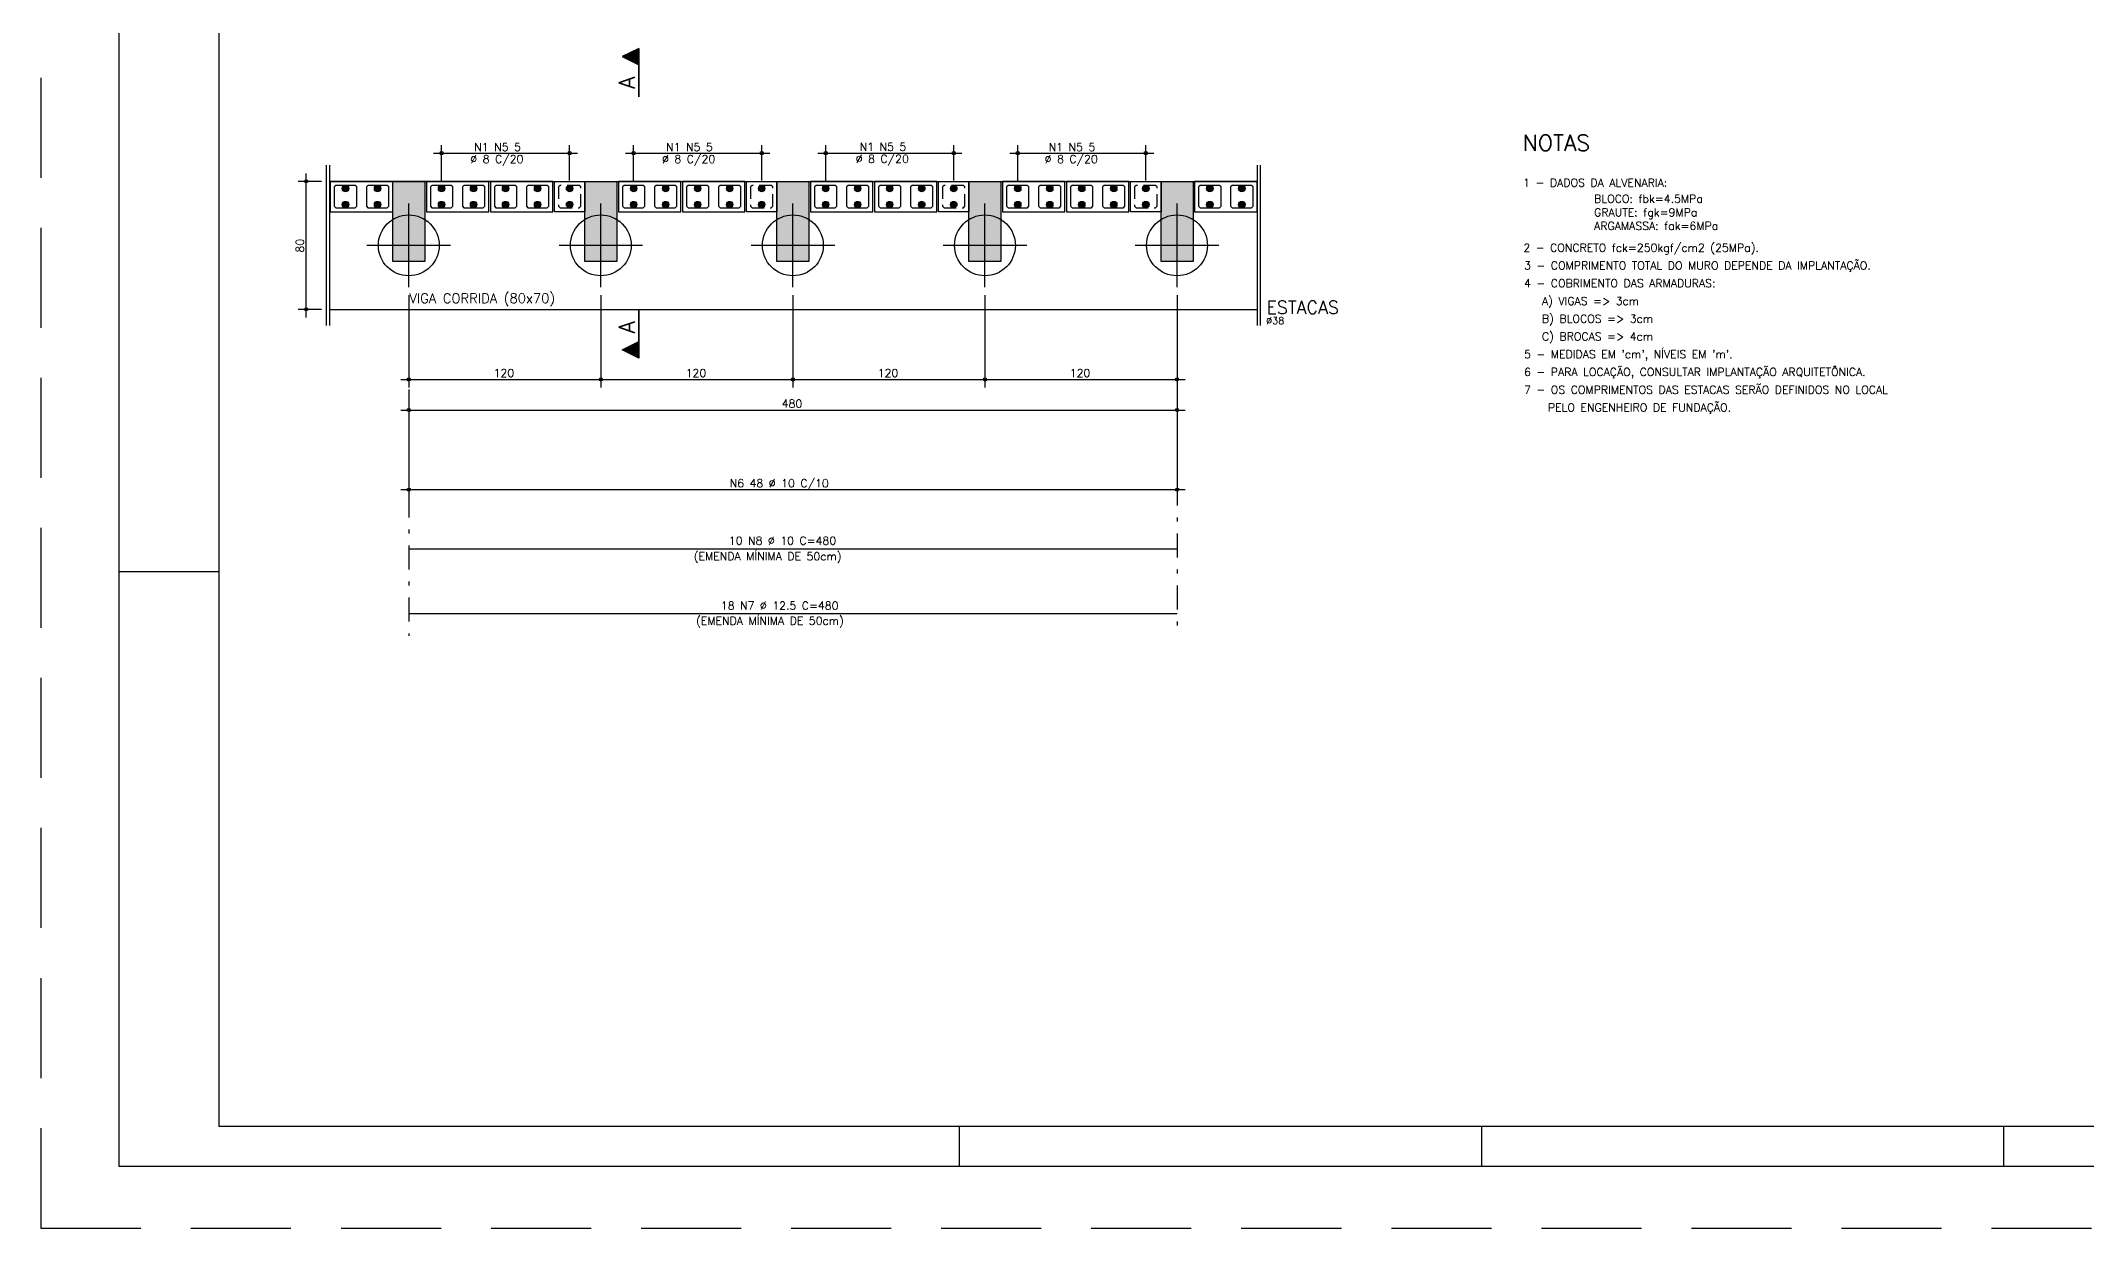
# Model space of a CAD drawing. Extents: x -1.9 to 86, y -1.2 to 61.3.
# Drawn here: x -1.9 to 49.2, y -1.2 to 28.5 of the extents above; entities that cross this region are included whole.
import ezdxf

# ---------------------------------------------------------------- set-up
doc = ezdxf.new("R2010")
doc.units = 0
doc.header["$MEASUREMENT"] = 0
for name, pattern in [('ESTILO_TQS_0001', [0.45, 0.3, -0.15]), ('ESTILO_TQS_0003', [1.25, 0.6, -0.3, 0.05, -0.3]), ('HIDDEN', [0.375, 0.25, -0.125])]:
    doc.linetypes.add(name, pattern=pattern)
doc.layers.get('0').update_dxf_attribs({"linetype": 'CONTINUOUS'})
doc.layers.get('Defpoints').update_dxf_attribs({"linetype": 'CONTINUOUS'})
for name, color, linetype in [('ARQ_FOLHA', 7, 'CONTINUOUS'), ('PENA_01', 1, 'CONTINUOUS'), ('PENA_02', 2, 'CONTINUOUS'), ('PENA_03', 3, 'CONTINUOUS'), ('PENA_05', 5, 'CONTINUOUS'), ('PENA_10', 253, 'CONTINUOUS')]:
    doc.layers.add(name, color=color, linetype=linetype)
doc.styles.get("Standard").update_dxf_attribs({"font": 'ROMANS.SHX'})

# ---------------------------------------------------------------- blocks, each defined once
blk = doc.blocks.new('FOLHA A1 - 841 X 594')
at = {"layer": 'ARQ_FOLHA', "color": 1}
for p, q in [((-816, 148.5), (-841, 148.5)), ((-631, 10), (-631, 0)), ((-500.5, 10), (-500.5, 0)), ((-370, 10), (-370, 0))]:
    blk.add_line(p, q, dxfattribs=at)
for points in [[(-841, 0), (0, 0), (0, 594), (-841, 594)], [(-816, 10), (-10, 10), (-10, 584), (-816, 584)]]:
    blk.add_lwpolyline(points, close=True, dxfattribs=at)
at = {"layer": 'Defpoints', "color": 8, "linetype": 'HIDDEN', "ltscale": 100}
blk.add_lwpolyline([(-860.5, 609.5), (-860.5, -15.5), (19.5, -15.5), (19.5, 609.5)], close=True, dxfattribs=at)
blk = doc.blocks.new('*U23')
blk.add_blockref('FOLHA A1 - 841 X 594', (0, 0))

msp = doc.modelspace()

# ---------------------------------------------------------------- linework, layer by layer
at = {"layer": 'PENA_01', "linetype": 'Continuous'}
for p, q in [((7.863, 25.671), (11.463, 25.671)), ((8.063, 24.987), (8.063, 25.871)), ((11.263, 24.987), (11.263, 25.871)), ((12.663, 25.671), (16.263, 25.671)), ((12.863, 24.987), (12.863, 25.871)), ((16.063, 24.987), (16.063, 25.871)), ((17.463, 25.671), (21.063, 25.671)), ((17.663, 24.987), (17.663, 25.871)), ((20.863, 24.987), (20.863, 25.871)), ((22.263, 25.671), (25.863, 25.671)), ((22.463, 24.987), (22.463, 25.871)), ((25.663, 24.987), (25.663, 25.871)), ((4.683, 21.567), (4.683, 25.167)), ((5.183, 25.367), (5.183, 21.367)), ((5.263, 25.367), (5.263, 21.367)), ((28.443, 25.367), (28.443, 21.367)), ((28.523, 25.367), (28.523, 21.367)), ((5.063, 24.967), (4.483, 24.967)), ((7.243, 22.323), (7.243, 24.412)), ((12.043, 22.323), (12.043, 24.412)), ((16.843, 22.323), (16.843, 24.412)), ((21.643, 22.323), (21.643, 24.412)), ((26.443, 22.323), (26.443, 24.412)), ((8.288, 23.367), (6.199, 23.367)), ((13.088, 23.367), (10.999, 23.367)), ((17.888, 23.367), (15.799, 23.367)), ((22.688, 23.367), (20.599, 23.367)), ((27.488, 23.367), (25.399, 23.367)), ((7.243, 22.123), (7.243, 19.816)), ((12.043, 22.123), (12.043, 19.816)), ((12.043, 22.123), (12.043, 19.816)), ((16.843, 22.123), (16.843, 19.816)), ((16.843, 22.123), (16.843, 19.816)), ((21.643, 22.123), (21.643, 19.816)), ((21.643, 22.123), (21.643, 19.816)), ((26.443, 22.123), (26.443, 19.816)), ((5.063, 21.767), (4.483, 21.767)), ((7.043, 20.016), (12.243, 20.016)), ((11.843, 20.016), (17.043, 20.016)), ((16.643, 20.016), (21.843, 20.016)), ((21.443, 20.016), (26.643, 20.016)), ((7.243, 19.567), (7.243, 19.051)), ((7.243, 19.567), (7.243, 17.061)), ((26.443, 19.567), (26.443, 19.051)), ((26.443, 19.567), (26.443, 17.061)), ((7.043, 19.251), (26.643, 19.251)), ((7.043, 17.261), (26.643, 17.261))]:
    msp.add_line(p, q, dxfattribs=at)
for points in [[(5.383, 24.347), (5.423, 24.307), (5.903, 24.307), (5.943, 24.347), (5.943, 24.827), (5.903, 24.867), (5.423, 24.867), (5.383, 24.827), (5.383, 24.347)], [(6.183, 24.347), (6.223, 24.307), (6.703, 24.307), (6.743, 24.347), (6.743, 24.827), (6.703, 24.867), (6.223, 24.867), (6.183, 24.827), (6.183, 24.347)], [(7.783, 24.347), (7.823, 24.307), (8.303, 24.307), (8.343, 24.347), (8.343, 24.827), (8.303, 24.867), (7.823, 24.867), (7.783, 24.827), (7.783, 24.347)], [(8.583, 24.347), (8.623, 24.307), (9.103, 24.307), (9.143, 24.347), (9.143, 24.827), (9.103, 24.867), (8.623, 24.867), (8.583, 24.827), (8.583, 24.347)], [(9.383, 24.347), (9.423, 24.307), (9.903, 24.307), (9.943, 24.347), (9.943, 24.827), (9.903, 24.867), (9.423, 24.867), (9.383, 24.827), (9.383, 24.347)], [(10.183, 24.347), (10.223, 24.307), (10.703, 24.307), (10.743, 24.347), (10.743, 24.827), (10.703, 24.867), (10.223, 24.867), (10.183, 24.827), (10.183, 24.347)], [(12.583, 24.347), (12.623, 24.307), (13.103, 24.307), (13.143, 24.347), (13.143, 24.827), (13.103, 24.867), (12.623, 24.867), (12.583, 24.827), (12.583, 24.347)], [(13.383, 24.347), (13.423, 24.307), (13.903, 24.307), (13.943, 24.347), (13.943, 24.827), (13.903, 24.867), (13.423, 24.867), (13.383, 24.827), (13.383, 24.347)], [(14.183, 24.347), (14.223, 24.307), (14.703, 24.307), (14.743, 24.347), (14.743, 24.827), (14.703, 24.867), (14.223, 24.867), (14.183, 24.827), (14.183, 24.347)], [(14.983, 24.347), (15.023, 24.307), (15.503, 24.307), (15.543, 24.347), (15.543, 24.827), (15.503, 24.867), (15.023, 24.867), (14.983, 24.827), (14.983, 24.347)], [(17.383, 24.347), (17.423, 24.307), (17.903, 24.307), (17.943, 24.347), (17.943, 24.827), (17.903, 24.867), (17.423, 24.867), (17.383, 24.827), (17.383, 24.347)], [(18.183, 24.347), (18.223, 24.307), (18.703, 24.307), (18.743, 24.347), (18.743, 24.827), (18.703, 24.867), (18.223, 24.867), (18.183, 24.827), (18.183, 24.347)], [(18.983, 24.347), (19.023, 24.307), (19.503, 24.307), (19.543, 24.347), (19.543, 24.827), (19.503, 24.867), (19.023, 24.867), (18.983, 24.827), (18.983, 24.347)], [(19.783, 24.347), (19.823, 24.307), (20.303, 24.307), (20.343, 24.347), (20.343, 24.827), (20.303, 24.867), (19.823, 24.867), (19.783, 24.827), (19.783, 24.347)], [(22.183, 24.347), (22.223, 24.307), (22.703, 24.307), (22.743, 24.347), (22.743, 24.827), (22.703, 24.867), (22.223, 24.867), (22.183, 24.827), (22.183, 24.347)], [(22.983, 24.347), (23.023, 24.307), (23.503, 24.307), (23.543, 24.347), (23.543, 24.827), (23.503, 24.867), (23.023, 24.867), (22.983, 24.827), (22.983, 24.347)], [(23.783, 24.347), (23.823, 24.307), (24.303, 24.307), (24.343, 24.347), (24.343, 24.827), (24.303, 24.867), (23.823, 24.867), (23.783, 24.827), (23.783, 24.347)], [(24.583, 24.347), (24.623, 24.307), (25.103, 24.307), (25.143, 24.347), (25.143, 24.827), (25.103, 24.867), (24.623, 24.867), (24.583, 24.827), (24.583, 24.347)], [(26.983, 24.347), (27.023, 24.307), (27.503, 24.307), (27.543, 24.347), (27.543, 24.827), (27.503, 24.867), (27.023, 24.867), (26.983, 24.827), (26.983, 24.347)], [(27.783, 24.347), (27.823, 24.307), (28.303, 24.307), (28.343, 24.347), (28.343, 24.827), (28.303, 24.867), (27.823, 24.867), (27.783, 24.827), (27.783, 24.347)]]:
    msp.add_lwpolyline(points, dxfattribs=at)
at = {"layer": 'PENA_01', "linetype": 'ESTILO_TQS_0001'}
for points in [[(10.983, 24.347), (11.023, 24.307), (11.503, 24.307), (11.543, 24.347), (11.543, 24.827), (11.503, 24.867), (11.023, 24.867), (10.983, 24.827), (10.983, 24.347)], [(15.783, 24.347), (15.823, 24.307), (16.303, 24.307), (16.343, 24.347), (16.343, 24.827), (16.303, 24.867), (15.823, 24.867), (15.783, 24.827), (15.783, 24.347)], [(20.583, 24.347), (20.623, 24.307), (21.103, 24.307), (21.143, 24.347), (21.143, 24.827), (21.103, 24.867), (20.623, 24.867), (20.583, 24.827), (20.583, 24.347)], [(25.383, 24.347), (25.423, 24.307), (25.903, 24.307), (25.943, 24.347), (25.943, 24.827), (25.903, 24.867), (25.423, 24.867), (25.383, 24.827), (25.383, 24.347)]]:
    msp.add_lwpolyline(points, dxfattribs=at)
at = {"layer": 'PENA_01', "linetype": 'Continuous'}
for centre in [(7.243, 23.367), (12.043, 23.367), (16.843, 23.367), (21.643, 23.367), (26.443, 23.367)]:
    msp.add_circle(centre, 0.76, dxfattribs=at)
at = {"layer": 'PENA_02', "linetype": 'Continuous'}
for points in [[(6.843, 24.967), (7.643, 24.967), (7.643, 22.967), (6.843, 22.967), (6.843, 24.967)], [(11.643, 24.967), (12.443, 24.967), (12.443, 22.967), (11.643, 22.967), (11.643, 24.967)], [(16.443, 24.967), (17.243, 24.967), (17.243, 22.967), (16.443, 22.967), (16.443, 24.967)], [(21.243, 24.967), (22.043, 24.967), (22.043, 22.967), (21.243, 22.967), (21.243, 24.967)], [(26.043, 24.967), (26.843, 24.967), (26.843, 22.967), (26.043, 22.967), (26.043, 24.967)]]:
    msp.add_lwpolyline(points, dxfattribs=at)
for centre, radius in [((8.063, 25.671), 0.0416), ((8.063, 25.671), 0.0208), ((11.263, 25.671), 0.0416), ((11.263, 25.671), 0.0208), ((12.863, 25.671), 0.0416), ((12.863, 25.671), 0.0208), ((16.063, 25.671), 0.0416), ((16.063, 25.671), 0.0208), ((17.663, 25.671), 0.0416), ((17.663, 25.671), 0.0208), ((20.863, 25.671), 0.0416), ((20.863, 25.671), 0.0208), ((22.463, 25.671), 0.0416), ((22.463, 25.671), 0.0208), ((25.663, 25.671), 0.0416), ((25.663, 25.671), 0.0208), ((4.683, 24.967), 0.04), ((4.683, 24.967), 0.02), ((4.683, 21.767), 0.04), ((4.683, 21.767), 0.02), ((7.243, 20.016), 0.04), ((7.243, 20.016), 0.02), ((12.043, 20.016), 0.04), ((12.043, 20.016), 0.04), ((12.043, 20.016), 0.02), ((12.043, 20.016), 0.02), ((16.843, 20.016), 0.04), ((16.843, 20.016), 0.04), ((16.843, 20.016), 0.02), ((16.843, 20.016), 0.02), ((21.643, 20.016), 0.04), ((21.643, 20.016), 0.04), ((21.643, 20.016), 0.02), ((21.643, 20.016), 0.02), ((26.443, 20.016), 0.04), ((26.443, 20.016), 0.02), ((7.243, 19.251), 0.04), ((7.243, 19.251), 0.02), ((26.443, 19.251), 0.04), ((26.443, 19.251), 0.02), ((7.243, 17.261), 0.0416), ((7.243, 17.261), 0.0208), ((26.443, 17.261), 0.0416), ((26.443, 17.261), 0.0208)]:
    msp.add_circle(centre, radius, dxfattribs=at)
at = {"layer": 'PENA_03', "linetype": 'Continuous'}
for p, q in [((12.994, 28.291), (12.579, 28.084)), ((12.992, 28.288), (12.583, 28.084)), ((12.643, 28.114), (12.643, 28.054)), ((12.675, 28.13), (12.675, 28.038)), ((12.707, 28.146), (12.707, 28.022)), ((12.739, 28.161), (12.739, 28.006)), ((12.771, 28.178), (12.77, 27.99)), ((12.802, 28.193), (12.802, 27.974)), ((12.834, 28.209), (12.834, 27.958)), ((12.866, 28.225), (12.866, 27.942)), ((12.898, 28.241), (12.898, 27.926)), ((12.93, 28.257), (12.93, 27.91)), ((12.962, 28.273), (12.962, 27.894)), ((12.992, 28.288), (12.992, 27.075)), ((12.994, 27.075), (12.994, 28.291)), ((12.579, 28.084), (12.992, 27.877)), ((12.583, 28.084), (12.992, 27.879)), ((12.611, 28.098), (12.611, 28.07)), ((5.263, 24.967), (5.263, 24.967)), ((5.263, 24.967), (5.263, 24.967)), ((5.263, 24.967), (5.263, 24.967)), ((8.063, 24.787), (8.063, 24.787)), ((11.263, 24.787), (11.263, 24.787)), ((12.863, 24.787), (12.863, 24.787)), ((16.063, 24.787), (16.063, 24.787)), ((17.663, 24.787), (17.663, 24.787)), ((20.863, 24.787), (20.863, 24.787)), ((22.463, 24.787), (22.463, 24.787)), ((25.663, 24.787), (25.663, 24.787)), ((5.263, 24.207), (5.263, 24.207)), ((5.263, 24.207), (5.263, 24.207)), ((7.243, 22.323), (7.243, 22.323)), ((12.043, 22.323), (12.043, 22.323)), ((12.043, 22.323), (12.043, 22.323)), ((16.843, 22.323), (16.843, 22.323)), ((16.843, 22.323), (16.843, 22.323)), ((21.643, 22.323), (21.643, 22.323)), ((21.643, 22.323), (21.643, 22.323)), ((26.443, 22.323), (26.443, 22.323)), ((5.263, 21.767), (28.443, 21.767)), ((5.263, 21.767), (5.263, 21.767)), ((12.992, 20.554), (12.992, 21.767)), ((12.994, 21.767), (12.994, 20.551)), ((12.579, 20.759), (12.992, 20.965)), ((12.583, 20.759), (12.992, 20.963)), ((12.994, 20.551), (12.579, 20.759)), ((12.992, 20.554), (12.583, 20.759)), ((12.611, 20.745), (12.611, 20.773)), ((12.643, 20.729), (12.643, 20.789)), ((12.675, 20.713), (12.675, 20.805)), ((12.707, 20.697), (12.707, 20.821)), ((12.739, 20.681), (12.739, 20.837)), ((12.771, 20.665), (12.77, 20.853)), ((12.802, 20.649), (12.802, 20.869)), ((12.834, 20.633), (12.834, 20.885)), ((12.866, 20.617), (12.866, 20.901)), ((12.898, 20.601), (12.898, 20.916)), ((12.93, 20.585), (12.93, 20.932)), ((12.962, 20.569), (12.962, 20.948)), ((7.243, 19.767), (7.243, 19.767)), ((7.243, 19.767), (7.243, 19.767)), ((26.443, 19.767), (26.443, 19.767)), ((26.443, 19.767), (26.443, 19.767))]:
    msp.add_line(p, q, dxfattribs=at)
at = {"layer": 'PENA_03', "linetype": 'ESTILO_TQS_0003'}
for p, q in [((26.443, 21.367), (26.443, 13.608)), ((7.243, 19.767), (7.243, 13.608))]:
    msp.add_line(p, q, dxfattribs=at)
at = {"layer": 'PENA_03', "linetype": 'Continuous'}
for points in [[(12.992, 28.288), (12.583, 28.084), (12.992, 27.879), (12.992, 28.288)], [(5.263, 24.967), (7.243, 24.967)], [(5.283, 24.207), (6.843, 24.207), (6.843, 24.967), (5.283, 24.967), (5.283, 24.207)], [(5.643, 24.967), (6.843, 24.967)], [(9.643, 24.967), (6.843, 24.967)], [(6.843, 24.967), (8.043, 24.967)], [(7.243, 24.967), (8.443, 24.967)], [(7.683, 24.207), (9.243, 24.207), (9.243, 24.967), (7.683, 24.967), (7.683, 24.207)], [(8.043, 24.967), (9.243, 24.967)], [(8.443, 24.967), (9.643, 24.967)], [(9.243, 24.967), (10.443, 24.967)], [(9.283, 24.207), (10.843, 24.207), (10.843, 24.967), (9.283, 24.967), (9.283, 24.207)], [(10.443, 24.967), (11.643, 24.967)], [(11.643, 24.207), (10.883, 24.207), (10.883, 24.967), (11.643, 24.967), (11.643, 24.207)], [(11.643, 24.967), (12.843, 24.967)], [(12.483, 24.207), (14.043, 24.207), (14.043, 24.967), (12.483, 24.967), (12.483, 24.207)], [(12.843, 24.967), (28.443, 24.967)], [(14.083, 24.207), (15.643, 24.207), (15.643, 24.967), (14.083, 24.967), (14.083, 24.207)], [(16.443, 24.207), (15.683, 24.207), (15.683, 24.967), (16.443, 24.967), (16.443, 24.207)], [(17.283, 24.207), (18.843, 24.207), (18.843, 24.967), (17.283, 24.967), (17.283, 24.207)], [(18.883, 24.207), (20.443, 24.207), (20.443, 24.967), (18.883, 24.967), (18.883, 24.207)], [(21.243, 24.207), (20.483, 24.207), (20.483, 24.967), (21.243, 24.967), (21.243, 24.207)], [(22.083, 24.207), (23.643, 24.207), (23.643, 24.967), (22.083, 24.967), (22.083, 24.207)], [(23.683, 24.207), (25.243, 24.207), (25.243, 24.967), (23.683, 24.967), (23.683, 24.207)], [(26.043, 24.207), (25.283, 24.207), (25.283, 24.967), (26.043, 24.967), (26.043, 24.207)], [(26.883, 24.207), (28.443, 24.207), (28.443, 24.967), (26.883, 24.967), (26.883, 24.207)], [(12.992, 20.554), (12.583, 20.759), (12.992, 20.963), (12.992, 20.554)]]:
    msp.add_lwpolyline(points, dxfattribs=at)
for centre in [(5.663, 24.787), (6.463, 24.787), (8.063, 24.787), (8.863, 24.787), (9.663, 24.787), (10.463, 24.787), (11.263, 24.787), (12.863, 24.787), (13.663, 24.787), (14.463, 24.787), (15.263, 24.787), (16.063, 24.787), (17.663, 24.787), (18.463, 24.787), (19.263, 24.787), (20.063, 24.787), (20.863, 24.787), (22.463, 24.787), (23.263, 24.787), (24.063, 24.787), (24.863, 24.787), (25.663, 24.787), (27.263, 24.787), (28.063, 24.787), (5.663, 24.387), (6.463, 24.387), (8.063, 24.387), (8.863, 24.387), (9.663, 24.387), (10.463, 24.387), (11.263, 24.387), (12.863, 24.387), (13.663, 24.387), (14.463, 24.387), (15.263, 24.387), (16.063, 24.387), (17.663, 24.387), (18.463, 24.387), (19.263, 24.387), (20.063, 24.387), (20.863, 24.387), (22.463, 24.387), (23.263, 24.387), (24.063, 24.387), (24.863, 24.387), (25.663, 24.387), (27.263, 24.387), (28.063, 24.387)]:
    msp.add_circle(centre, 0.08, dxfattribs=at)
for points in [[(5.743, 24.787), (5.623, 24.857), (5.588, 24.815)], [(5.743, 24.787), (5.588, 24.815), (5.588, 24.76)], [(5.743, 24.787), (5.588, 24.76), (5.623, 24.718)], [(5.743, 24.787), (5.677, 24.866), (5.623, 24.857)], [(5.743, 24.787), (5.623, 24.718), (5.677, 24.709)], [(5.743, 24.787), (5.724, 24.839), (5.677, 24.866)], [(5.743, 24.787), (5.677, 24.709), (5.724, 24.736)], [(5.743, 24.787), (5.724, 24.736), (5.743, 24.787)], [(6.543, 24.787), (6.423, 24.857), (6.388, 24.815)], [(6.543, 24.787), (6.388, 24.815), (6.388, 24.76)], [(6.543, 24.787), (6.388, 24.76), (6.423, 24.718)], [(6.543, 24.787), (6.477, 24.866), (6.423, 24.857)], [(6.543, 24.787), (6.423, 24.718), (6.477, 24.709)], [(6.543, 24.787), (6.524, 24.839), (6.477, 24.866)], [(6.543, 24.787), (6.477, 24.709), (6.524, 24.736)], [(6.543, 24.787), (6.524, 24.736), (6.543, 24.787)], [(8.143, 24.787), (8.023, 24.857), (7.988, 24.815)], [(8.143, 24.787), (7.988, 24.815), (7.988, 24.76)], [(8.143, 24.787), (7.988, 24.76), (8.023, 24.718)], [(8.143, 24.787), (8.077, 24.866), (8.023, 24.857)], [(8.143, 24.787), (8.023, 24.718), (8.077, 24.709)], [(8.143, 24.787), (8.124, 24.839), (8.077, 24.866)], [(8.143, 24.787), (8.077, 24.709), (8.124, 24.736)], [(8.143, 24.787), (8.124, 24.736), (8.143, 24.787)], [(8.943, 24.787), (8.823, 24.857), (8.788, 24.815)], [(8.943, 24.787), (8.788, 24.815), (8.788, 24.76)], [(8.943, 24.787), (8.788, 24.76), (8.823, 24.718)], [(8.943, 24.787), (8.877, 24.866), (8.823, 24.857)], [(8.943, 24.787), (8.823, 24.718), (8.877, 24.709)], [(8.943, 24.787), (8.924, 24.839), (8.877, 24.866)], [(8.943, 24.787), (8.877, 24.709), (8.924, 24.736)], [(8.943, 24.787), (8.924, 24.736), (8.943, 24.787)], [(9.743, 24.787), (9.623, 24.857), (9.588, 24.815)], [(9.743, 24.787), (9.588, 24.815), (9.588, 24.76)], [(9.743, 24.787), (9.588, 24.76), (9.623, 24.718)], [(9.743, 24.787), (9.677, 24.866), (9.623, 24.857)], [(9.743, 24.787), (9.623, 24.718), (9.677, 24.709)], [(9.743, 24.787), (9.724, 24.839), (9.677, 24.866)], [(9.743, 24.787), (9.677, 24.709), (9.724, 24.736)], [(9.743, 24.787), (9.724, 24.736), (9.743, 24.787)], [(10.543, 24.787), (10.423, 24.857), (10.388, 24.815)], [(10.543, 24.787), (10.388, 24.815), (10.388, 24.76)], [(10.543, 24.787), (10.388, 24.76), (10.423, 24.718)], [(10.543, 24.787), (10.477, 24.866), (10.423, 24.857)], [(10.543, 24.787), (10.423, 24.718), (10.477, 24.709)], [(10.543, 24.787), (10.524, 24.839), (10.477, 24.866)], [(10.543, 24.787), (10.477, 24.709), (10.524, 24.736)], [(10.543, 24.787), (10.524, 24.736), (10.543, 24.787)], [(11.343, 24.787), (11.223, 24.857), (11.188, 24.815)], [(11.343, 24.787), (11.188, 24.815), (11.188, 24.76)], [(11.343, 24.787), (11.188, 24.76), (11.223, 24.718)], [(11.343, 24.787), (11.277, 24.866), (11.223, 24.857)], [(11.343, 24.787), (11.223, 24.718), (11.277, 24.709)], [(11.343, 24.787), (11.324, 24.839), (11.277, 24.866)], [(11.343, 24.787), (11.277, 24.709), (11.324, 24.736)], [(11.343, 24.787), (11.324, 24.736), (11.343, 24.787)], [(12.943, 24.787), (12.823, 24.857), (12.788, 24.815)], [(12.943, 24.787), (12.788, 24.815), (12.788, 24.76)], [(12.943, 24.787), (12.788, 24.76), (12.823, 24.718)], [(12.943, 24.787), (12.877, 24.866), (12.823, 24.857)], [(12.943, 24.787), (12.823, 24.718), (12.877, 24.709)], [(12.943, 24.787), (12.924, 24.839), (12.877, 24.866)], [(12.943, 24.787), (12.877, 24.709), (12.924, 24.736)], [(12.943, 24.787), (12.924, 24.736), (12.943, 24.787)], [(13.743, 24.787), (13.623, 24.857), (13.588, 24.815)], [(13.743, 24.787), (13.588, 24.815), (13.588, 24.76)], [(13.743, 24.787), (13.588, 24.76), (13.623, 24.718)], [(13.743, 24.787), (13.677, 24.866), (13.623, 24.857)], [(13.743, 24.787), (13.623, 24.718), (13.677, 24.709)], [(13.743, 24.787), (13.724, 24.839), (13.677, 24.866)], [(13.743, 24.787), (13.677, 24.709), (13.724, 24.736)], [(13.743, 24.787), (13.724, 24.736), (13.743, 24.787)], [(14.543, 24.787), (14.423, 24.857), (14.388, 24.815)], [(14.543, 24.787), (14.388, 24.815), (14.388, 24.76)], [(14.543, 24.787), (14.388, 24.76), (14.423, 24.718)], [(14.543, 24.787), (14.477, 24.866), (14.423, 24.857)], [(14.543, 24.787), (14.423, 24.718), (14.477, 24.709)], [(14.543, 24.787), (14.524, 24.839), (14.477, 24.866)], [(14.543, 24.787), (14.477, 24.709), (14.524, 24.736)], [(14.543, 24.787), (14.524, 24.736), (14.543, 24.787)], [(15.343, 24.787), (15.223, 24.857), (15.188, 24.815)], [(15.343, 24.787), (15.188, 24.815), (15.188, 24.76)], [(15.343, 24.787), (15.188, 24.76), (15.223, 24.718)], [(15.343, 24.787), (15.277, 24.866), (15.223, 24.857)], [(15.343, 24.787), (15.223, 24.718), (15.277, 24.709)], [(15.343, 24.787), (15.324, 24.839), (15.277, 24.866)], [(15.343, 24.787), (15.277, 24.709), (15.324, 24.736)], [(15.343, 24.787), (15.324, 24.736), (15.343, 24.787)], [(16.143, 24.787), (16.023, 24.857), (15.988, 24.815)], [(16.143, 24.787), (15.988, 24.815), (15.988, 24.76)], [(16.143, 24.787), (15.988, 24.76), (16.023, 24.718)], [(16.143, 24.787), (16.077, 24.866), (16.023, 24.857)], [(16.143, 24.787), (16.023, 24.718), (16.077, 24.709)], [(16.143, 24.787), (16.124, 24.839), (16.077, 24.866)], [(16.143, 24.787), (16.077, 24.709), (16.124, 24.736)], [(16.143, 24.787), (16.124, 24.736), (16.143, 24.787)], [(17.743, 24.787), (17.623, 24.857), (17.588, 24.815)], [(17.743, 24.787), (17.588, 24.815), (17.588, 24.76)], [(17.743, 24.787), (17.588, 24.76), (17.623, 24.718)], [(17.743, 24.787), (17.677, 24.866), (17.623, 24.857)], [(17.743, 24.787), (17.623, 24.718), (17.677, 24.709)], [(17.743, 24.787), (17.724, 24.839), (17.677, 24.866)], [(17.743, 24.787), (17.677, 24.709), (17.724, 24.736)], [(17.743, 24.787), (17.724, 24.736), (17.743, 24.787)], [(18.543, 24.787), (18.423, 24.857), (18.388, 24.815)], [(18.543, 24.787), (18.388, 24.815), (18.388, 24.76)], [(18.543, 24.787), (18.388, 24.76), (18.423, 24.718)], [(18.543, 24.787), (18.477, 24.866), (18.423, 24.857)], [(18.543, 24.787), (18.423, 24.718), (18.477, 24.709)], [(18.543, 24.787), (18.524, 24.839), (18.477, 24.866)], [(18.543, 24.787), (18.477, 24.709), (18.524, 24.736)], [(18.543, 24.787), (18.524, 24.736), (18.543, 24.787)], [(19.343, 24.787), (19.223, 24.857), (19.188, 24.815)], [(19.343, 24.787), (19.188, 24.815), (19.188, 24.76)], [(19.343, 24.787), (19.188, 24.76), (19.223, 24.718)], [(19.343, 24.787), (19.277, 24.866), (19.223, 24.857)], [(19.343, 24.787), (19.223, 24.718), (19.277, 24.709)], [(19.343, 24.787), (19.324, 24.839), (19.277, 24.866)], [(19.343, 24.787), (19.277, 24.709), (19.324, 24.736)], [(19.343, 24.787), (19.324, 24.736), (19.343, 24.787)], [(20.143, 24.787), (20.023, 24.857), (19.988, 24.815)], [(20.143, 24.787), (19.988, 24.815), (19.988, 24.76)], [(20.143, 24.787), (19.988, 24.76), (20.023, 24.718)], [(20.143, 24.787), (20.077, 24.866), (20.023, 24.857)], [(20.143, 24.787), (20.023, 24.718), (20.077, 24.709)], [(20.143, 24.787), (20.124, 24.839), (20.077, 24.866)], [(20.143, 24.787), (20.077, 24.709), (20.124, 24.736)], [(20.143, 24.787), (20.124, 24.736), (20.143, 24.787)], [(20.943, 24.787), (20.823, 24.857), (20.788, 24.815)], [(20.943, 24.787), (20.788, 24.815), (20.788, 24.76)], [(20.943, 24.787), (20.788, 24.76), (20.823, 24.718)], [(20.943, 24.787), (20.877, 24.866), (20.823, 24.857)], [(20.943, 24.787), (20.823, 24.718), (20.877, 24.709)], [(20.943, 24.787), (20.924, 24.839), (20.877, 24.866)], [(20.943, 24.787), (20.877, 24.709), (20.924, 24.736)], [(20.943, 24.787), (20.924, 24.736), (20.943, 24.787)], [(22.543, 24.787), (22.423, 24.857), (22.388, 24.815)], [(22.543, 24.787), (22.388, 24.815), (22.388, 24.76)], [(22.543, 24.787), (22.388, 24.76), (22.423, 24.718)], [(22.543, 24.787), (22.477, 24.866), (22.423, 24.857)], [(22.543, 24.787), (22.423, 24.718), (22.477, 24.709)], [(22.543, 24.787), (22.524, 24.839), (22.477, 24.866)], [(22.543, 24.787), (22.477, 24.709), (22.524, 24.736)], [(22.543, 24.787), (22.524, 24.736), (22.543, 24.787)], [(23.343, 24.787), (23.223, 24.857), (23.188, 24.815)], [(23.343, 24.787), (23.188, 24.815), (23.188, 24.76)], [(23.343, 24.787), (23.188, 24.76), (23.223, 24.718)], [(23.343, 24.787), (23.277, 24.866), (23.223, 24.857)], [(23.343, 24.787), (23.223, 24.718), (23.277, 24.709)], [(23.343, 24.787), (23.324, 24.839), (23.277, 24.866)], [(23.343, 24.787), (23.277, 24.709), (23.324, 24.736)], [(23.343, 24.787), (23.324, 24.736), (23.343, 24.787)], [(24.143, 24.787), (24.023, 24.857), (23.988, 24.815)], [(24.143, 24.787), (23.988, 24.815), (23.988, 24.76)], [(24.143, 24.787), (23.988, 24.76), (24.023, 24.718)], [(24.143, 24.787), (24.077, 24.866), (24.023, 24.857)], [(24.143, 24.787), (24.023, 24.718), (24.077, 24.709)], [(24.143, 24.787), (24.124, 24.839), (24.077, 24.866)], [(24.143, 24.787), (24.077, 24.709), (24.124, 24.736)], [(24.143, 24.787), (24.124, 24.736), (24.143, 24.787)], [(24.943, 24.787), (24.823, 24.857), (24.788, 24.815)], [(24.943, 24.787), (24.788, 24.815), (24.788, 24.76)], [(24.943, 24.787), (24.788, 24.76), (24.823, 24.718)], [(24.943, 24.787), (24.877, 24.866), (24.823, 24.857)], [(24.943, 24.787), (24.823, 24.718), (24.877, 24.709)], [(24.943, 24.787), (24.924, 24.839), (24.877, 24.866)], [(24.943, 24.787), (24.877, 24.709), (24.924, 24.736)], [(24.943, 24.787), (24.924, 24.736), (24.943, 24.787)], [(25.743, 24.787), (25.623, 24.857), (25.588, 24.815)], [(25.743, 24.787), (25.588, 24.815), (25.588, 24.76)], [(25.743, 24.787), (25.588, 24.76), (25.623, 24.718)], [(25.743, 24.787), (25.677, 24.866), (25.623, 24.857)], [(25.743, 24.787), (25.623, 24.718), (25.677, 24.709)], [(25.743, 24.787), (25.724, 24.839), (25.677, 24.866)], [(25.743, 24.787), (25.677, 24.709), (25.724, 24.736)], [(25.743, 24.787), (25.724, 24.736), (25.743, 24.787)], [(27.343, 24.787), (27.223, 24.857), (27.188, 24.815)], [(27.343, 24.787), (27.188, 24.815), (27.188, 24.76)], [(27.343, 24.787), (27.188, 24.76), (27.223, 24.718)], [(27.343, 24.787), (27.277, 24.866), (27.223, 24.857)], [(27.343, 24.787), (27.223, 24.718), (27.277, 24.709)], [(27.343, 24.787), (27.324, 24.839), (27.277, 24.866)], [(27.343, 24.787), (27.277, 24.709), (27.324, 24.736)], [(27.343, 24.787), (27.324, 24.736), (27.343, 24.787)], [(28.143, 24.787), (28.023, 24.857), (27.988, 24.815)], [(28.143, 24.787), (27.988, 24.815), (27.988, 24.76)], [(28.143, 24.787), (27.988, 24.76), (28.023, 24.718)], [(28.143, 24.787), (28.077, 24.866), (28.023, 24.857)], [(28.143, 24.787), (28.023, 24.718), (28.077, 24.709)], [(28.143, 24.787), (28.124, 24.839), (28.077, 24.866)], [(28.143, 24.787), (28.077, 24.709), (28.124, 24.736)], [(28.143, 24.787), (28.124, 24.736), (28.143, 24.787)], [(5.743, 24.387), (5.623, 24.457), (5.588, 24.415)], [(5.743, 24.387), (5.588, 24.415), (5.588, 24.36)], [(5.743, 24.387), (5.588, 24.36), (5.623, 24.318)], [(5.743, 24.387), (5.677, 24.466), (5.623, 24.457)], [(5.743, 24.387), (5.623, 24.318), (5.677, 24.309)], [(5.743, 24.387), (5.724, 24.439), (5.677, 24.466)], [(5.743, 24.387), (5.677, 24.309), (5.724, 24.336)], [(5.743, 24.387), (5.724, 24.336), (5.743, 24.387)], [(6.543, 24.387), (6.423, 24.457), (6.388, 24.415)], [(6.543, 24.387), (6.388, 24.415), (6.388, 24.36)], [(6.543, 24.387), (6.388, 24.36), (6.423, 24.318)], [(6.543, 24.387), (6.477, 24.466), (6.423, 24.457)], [(6.543, 24.387), (6.423, 24.318), (6.477, 24.309)], [(6.543, 24.387), (6.524, 24.439), (6.477, 24.466)], [(6.543, 24.387), (6.477, 24.309), (6.524, 24.336)], [(6.543, 24.387), (6.524, 24.336), (6.543, 24.387)], [(8.143, 24.387), (8.023, 24.457), (7.988, 24.415)], [(8.143, 24.387), (7.988, 24.415), (7.988, 24.36)], [(8.143, 24.387), (7.988, 24.36), (8.023, 24.318)], [(8.143, 24.387), (8.077, 24.466), (8.023, 24.457)], [(8.143, 24.387), (8.023, 24.318), (8.077, 24.309)], [(8.143, 24.387), (8.124, 24.439), (8.077, 24.466)], [(8.143, 24.387), (8.077, 24.309), (8.124, 24.336)], [(8.143, 24.387), (8.124, 24.336), (8.143, 24.387)], [(8.943, 24.387), (8.823, 24.457), (8.788, 24.415)], [(8.943, 24.387), (8.788, 24.415), (8.788, 24.36)], [(8.943, 24.387), (8.788, 24.36), (8.823, 24.318)], [(8.943, 24.387), (8.877, 24.466), (8.823, 24.457)], [(8.943, 24.387), (8.823, 24.318), (8.877, 24.309)], [(8.943, 24.387), (8.924, 24.439), (8.877, 24.466)], [(8.943, 24.387), (8.877, 24.309), (8.924, 24.336)], [(8.943, 24.387), (8.924, 24.336), (8.943, 24.387)], [(9.743, 24.387), (9.623, 24.457), (9.588, 24.415)], [(9.743, 24.387), (9.588, 24.415), (9.588, 24.36)], [(9.743, 24.387), (9.588, 24.36), (9.623, 24.318)], [(9.743, 24.387), (9.677, 24.466), (9.623, 24.457)], [(9.743, 24.387), (9.623, 24.318), (9.677, 24.309)], [(9.743, 24.387), (9.724, 24.439), (9.677, 24.466)], [(9.743, 24.387), (9.677, 24.309), (9.724, 24.336)], [(9.743, 24.387), (9.724, 24.336), (9.743, 24.387)], [(10.543, 24.387), (10.423, 24.457), (10.388, 24.415)], [(10.543, 24.387), (10.388, 24.415), (10.388, 24.36)], [(10.543, 24.387), (10.388, 24.36), (10.423, 24.318)], [(10.543, 24.387), (10.477, 24.466), (10.423, 24.457)], [(10.543, 24.387), (10.423, 24.318), (10.477, 24.309)], [(10.543, 24.387), (10.524, 24.439), (10.477, 24.466)], [(10.543, 24.387), (10.477, 24.309), (10.524, 24.336)], [(10.543, 24.387), (10.524, 24.336), (10.543, 24.387)], [(11.343, 24.387), (11.223, 24.457), (11.188, 24.415)], [(11.343, 24.387), (11.188, 24.415), (11.188, 24.36)], [(11.343, 24.387), (11.188, 24.36), (11.223, 24.318)], [(11.343, 24.387), (11.277, 24.466), (11.223, 24.457)], [(11.343, 24.387), (11.223, 24.318), (11.277, 24.309)], [(11.343, 24.387), (11.324, 24.439), (11.277, 24.466)], [(11.343, 24.387), (11.277, 24.309), (11.324, 24.336)], [(11.343, 24.387), (11.324, 24.336), (11.343, 24.387)], [(12.943, 24.387), (12.823, 24.457), (12.788, 24.415)], [(12.943, 24.387), (12.788, 24.415), (12.788, 24.36)], [(12.943, 24.387), (12.788, 24.36), (12.823, 24.318)], [(12.943, 24.387), (12.877, 24.466), (12.823, 24.457)], [(12.943, 24.387), (12.823, 24.318), (12.877, 24.309)], [(12.943, 24.387), (12.924, 24.439), (12.877, 24.466)], [(12.943, 24.387), (12.877, 24.309), (12.924, 24.336)], [(12.943, 24.387), (12.924, 24.336), (12.943, 24.387)], [(13.743, 24.387), (13.623, 24.457), (13.588, 24.415)], [(13.743, 24.387), (13.588, 24.415), (13.588, 24.36)], [(13.743, 24.387), (13.588, 24.36), (13.623, 24.318)], [(13.743, 24.387), (13.677, 24.466), (13.623, 24.457)], [(13.743, 24.387), (13.623, 24.318), (13.677, 24.309)], [(13.743, 24.387), (13.724, 24.439), (13.677, 24.466)], [(13.743, 24.387), (13.677, 24.309), (13.724, 24.336)], [(13.743, 24.387), (13.724, 24.336), (13.743, 24.387)], [(14.543, 24.387), (14.423, 24.457), (14.388, 24.415)], [(14.543, 24.387), (14.388, 24.415), (14.388, 24.36)], [(14.543, 24.387), (14.388, 24.36), (14.423, 24.318)], [(14.543, 24.387), (14.477, 24.466), (14.423, 24.457)], [(14.543, 24.387), (14.423, 24.318), (14.477, 24.309)], [(14.543, 24.387), (14.524, 24.439), (14.477, 24.466)], [(14.543, 24.387), (14.477, 24.309), (14.524, 24.336)], [(14.543, 24.387), (14.524, 24.336), (14.543, 24.387)], [(15.343, 24.387), (15.223, 24.457), (15.188, 24.415)], [(15.343, 24.387), (15.188, 24.415), (15.188, 24.36)], [(15.343, 24.387), (15.188, 24.36), (15.223, 24.318)], [(15.343, 24.387), (15.277, 24.466), (15.223, 24.457)], [(15.343, 24.387), (15.223, 24.318), (15.277, 24.309)], [(15.343, 24.387), (15.324, 24.439), (15.277, 24.466)], [(15.343, 24.387), (15.277, 24.309), (15.324, 24.336)], [(15.343, 24.387), (15.324, 24.336), (15.343, 24.387)], [(16.143, 24.387), (16.023, 24.457), (15.988, 24.415)], [(16.143, 24.387), (15.988, 24.415), (15.988, 24.36)], [(16.143, 24.387), (15.988, 24.36), (16.023, 24.318)], [(16.143, 24.387), (16.077, 24.466), (16.023, 24.457)], [(16.143, 24.387), (16.023, 24.318), (16.077, 24.309)], [(16.143, 24.387), (16.124, 24.439), (16.077, 24.466)], [(16.143, 24.387), (16.077, 24.309), (16.124, 24.336)], [(16.143, 24.387), (16.124, 24.336), (16.143, 24.387)], [(17.743, 24.387), (17.623, 24.457), (17.588, 24.415)], [(17.743, 24.387), (17.588, 24.415), (17.588, 24.36)], [(17.743, 24.387), (17.588, 24.36), (17.623, 24.318)], [(17.743, 24.387), (17.677, 24.466), (17.623, 24.457)], [(17.743, 24.387), (17.623, 24.318), (17.677, 24.309)], [(17.743, 24.387), (17.724, 24.439), (17.677, 24.466)], [(17.743, 24.387), (17.677, 24.309), (17.724, 24.336)], [(17.743, 24.387), (17.724, 24.336), (17.743, 24.387)], [(18.543, 24.387), (18.423, 24.457), (18.388, 24.415)], [(18.543, 24.387), (18.388, 24.415), (18.388, 24.36)], [(18.543, 24.387), (18.388, 24.36), (18.423, 24.318)], [(18.543, 24.387), (18.477, 24.466), (18.423, 24.457)], [(18.543, 24.387), (18.423, 24.318), (18.477, 24.309)], [(18.543, 24.387), (18.524, 24.439), (18.477, 24.466)], [(18.543, 24.387), (18.477, 24.309), (18.524, 24.336)], [(18.543, 24.387), (18.524, 24.336), (18.543, 24.387)], [(19.343, 24.387), (19.223, 24.457), (19.188, 24.415)], [(19.343, 24.387), (19.188, 24.415), (19.188, 24.36)], [(19.343, 24.387), (19.188, 24.36), (19.223, 24.318)], [(19.343, 24.387), (19.277, 24.466), (19.223, 24.457)], [(19.343, 24.387), (19.223, 24.318), (19.277, 24.309)], [(19.343, 24.387), (19.324, 24.439), (19.277, 24.466)], [(19.343, 24.387), (19.277, 24.309), (19.324, 24.336)], [(19.343, 24.387), (19.324, 24.336), (19.343, 24.387)], [(20.143, 24.387), (20.023, 24.457), (19.988, 24.415)], [(20.143, 24.387), (19.988, 24.415), (19.988, 24.36)], [(20.143, 24.387), (19.988, 24.36), (20.023, 24.318)], [(20.143, 24.387), (20.077, 24.466), (20.023, 24.457)], [(20.143, 24.387), (20.023, 24.318), (20.077, 24.309)], [(20.143, 24.387), (20.124, 24.439), (20.077, 24.466)], [(20.143, 24.387), (20.077, 24.309), (20.124, 24.336)], [(20.143, 24.387), (20.124, 24.336), (20.143, 24.387)], [(20.943, 24.387), (20.823, 24.457), (20.788, 24.415)], [(20.943, 24.387), (20.788, 24.415), (20.788, 24.36)], [(20.943, 24.387), (20.788, 24.36), (20.823, 24.318)], [(20.943, 24.387), (20.877, 24.466), (20.823, 24.457)], [(20.943, 24.387), (20.823, 24.318), (20.877, 24.309)], [(20.943, 24.387), (20.924, 24.439), (20.877, 24.466)], [(20.943, 24.387), (20.877, 24.309), (20.924, 24.336)], [(20.943, 24.387), (20.924, 24.336), (20.943, 24.387)], [(22.543, 24.387), (22.423, 24.457), (22.388, 24.415)], [(22.543, 24.387), (22.388, 24.415), (22.388, 24.36)], [(22.543, 24.387), (22.388, 24.36), (22.423, 24.318)], [(22.543, 24.387), (22.477, 24.466), (22.423, 24.457)], [(22.543, 24.387), (22.423, 24.318), (22.477, 24.309)], [(22.543, 24.387), (22.524, 24.439), (22.477, 24.466)], [(22.543, 24.387), (22.477, 24.309), (22.524, 24.336)], [(22.543, 24.387), (22.524, 24.336), (22.543, 24.387)], [(23.343, 24.387), (23.223, 24.457), (23.188, 24.415)], [(23.343, 24.387), (23.188, 24.415), (23.188, 24.36)], [(23.343, 24.387), (23.188, 24.36), (23.223, 24.318)], [(23.343, 24.387), (23.277, 24.466), (23.223, 24.457)], [(23.343, 24.387), (23.223, 24.318), (23.277, 24.309)], [(23.343, 24.387), (23.324, 24.439), (23.277, 24.466)], [(23.343, 24.387), (23.277, 24.309), (23.324, 24.336)], [(23.343, 24.387), (23.324, 24.336), (23.343, 24.387)], [(24.143, 24.387), (24.023, 24.457), (23.988, 24.415)], [(24.143, 24.387), (23.988, 24.415), (23.988, 24.36)], [(24.143, 24.387), (23.988, 24.36), (24.023, 24.318)], [(24.143, 24.387), (24.077, 24.466), (24.023, 24.457)], [(24.143, 24.387), (24.023, 24.318), (24.077, 24.309)], [(24.143, 24.387), (24.124, 24.439), (24.077, 24.466)], [(24.143, 24.387), (24.077, 24.309), (24.124, 24.336)], [(24.143, 24.387), (24.124, 24.336), (24.143, 24.387)], [(24.943, 24.387), (24.823, 24.457), (24.788, 24.415)], [(24.943, 24.387), (24.788, 24.415), (24.788, 24.36)], [(24.943, 24.387), (24.788, 24.36), (24.823, 24.318)], [(24.943, 24.387), (24.877, 24.466), (24.823, 24.457)], [(24.943, 24.387), (24.823, 24.318), (24.877, 24.309)], [(24.943, 24.387), (24.924, 24.439), (24.877, 24.466)], [(24.943, 24.387), (24.877, 24.309), (24.924, 24.336)], [(24.943, 24.387), (24.924, 24.336), (24.943, 24.387)], [(25.743, 24.387), (25.623, 24.457), (25.588, 24.415)], [(25.743, 24.387), (25.588, 24.415), (25.588, 24.36)], [(25.743, 24.387), (25.588, 24.36), (25.623, 24.318)], [(25.743, 24.387), (25.677, 24.466), (25.623, 24.457)], [(25.743, 24.387), (25.623, 24.318), (25.677, 24.309)], [(25.743, 24.387), (25.724, 24.439), (25.677, 24.466)], [(25.743, 24.387), (25.677, 24.309), (25.724, 24.336)], [(25.743, 24.387), (25.724, 24.336), (25.743, 24.387)], [(27.343, 24.387), (27.223, 24.457), (27.188, 24.415)], [(27.343, 24.387), (27.188, 24.415), (27.188, 24.36)], [(27.343, 24.387), (27.188, 24.36), (27.223, 24.318)], [(27.343, 24.387), (27.277, 24.466), (27.223, 24.457)], [(27.343, 24.387), (27.223, 24.318), (27.277, 24.309)], [(27.343, 24.387), (27.324, 24.439), (27.277, 24.466)], [(27.343, 24.387), (27.277, 24.309), (27.324, 24.336)], [(27.343, 24.387), (27.324, 24.336), (27.343, 24.387)], [(28.143, 24.387), (28.023, 24.457), (27.988, 24.415)], [(28.143, 24.387), (27.988, 24.415), (27.988, 24.36)], [(28.143, 24.387), (27.988, 24.36), (28.023, 24.318)], [(28.143, 24.387), (28.077, 24.466), (28.023, 24.457)], [(28.143, 24.387), (28.023, 24.318), (28.077, 24.309)], [(28.143, 24.387), (28.124, 24.439), (28.077, 24.466)], [(28.143, 24.387), (28.077, 24.309), (28.124, 24.336)], [(28.143, 24.387), (28.124, 24.336), (28.143, 24.387)]]:
    msp.add_solid(points, dxfattribs=at)
at = {"layer": 'PENA_05', "linetype": 'Continuous'}
for p, q in [((7.243, 15.786), (26.443, 15.786)), ((7.243, 14.162), (26.443, 14.162))]:
    msp.add_line(p, q, dxfattribs=at)
at = {"layer": 'PENA_10', "linetype": 'Continuous'}
for points in [[(6.843, 24.967), (7.643, 24.967), (7.643, 22.967)], [(6.843, 24.967), (7.643, 22.967), (6.843, 22.967)], [(6.843, 24.967), (6.843, 22.967), (6.843, 24.967)], [(11.643, 24.967), (12.443, 24.967), (12.443, 22.967)], [(11.643, 24.967), (12.443, 22.967), (11.643, 22.967)], [(11.643, 24.967), (11.643, 22.967), (11.643, 24.967)], [(16.443, 24.967), (17.243, 24.967), (17.243, 22.967)], [(16.443, 24.967), (17.243, 22.967), (16.443, 22.967)], [(16.443, 24.967), (16.443, 22.967), (16.443, 24.967)], [(21.243, 24.967), (22.043, 24.967), (22.043, 22.967)], [(21.243, 24.967), (22.043, 22.967), (21.243, 22.967)], [(21.243, 24.967), (21.243, 22.967), (21.243, 24.967)], [(26.043, 24.967), (26.843, 24.967), (26.843, 22.967)], [(26.043, 24.967), (26.843, 22.967), (26.043, 22.967)], [(26.043, 24.967), (26.043, 22.967), (26.043, 24.967)]]:
    msp.add_solid(points, dxfattribs=at)

# ---------------------------------------------------------------- block references
at = {"xscale": 0.09999999999999938, "yscale": 0.09999999999999938, "zscale": 0.09999999999999938}
msp.add_blockref('*U23', (84.1, 0.356), dxfattribs=at)

# ---------------------------------------------------------------- texts
at = {"layer": 'PENA_03', "linetype": 'Continuous'}
for s, height, p in [('A', 0.4, (12.894, 27.275)), ('80', 0.2, (4.623, 23.187)), ('A', 0.4, (12.894, 21.167))]:
    msp.add_text(s, height=height, rotation=90, dxfattribs=at).set_placement(p)
for s, height, p in [('%%c 8 C/20', 0.2, (8.781, 25.424)), ('N1 N5 5', 0.2, (8.881, 25.724)), ('%%c 8 C/20', 0.2, (13.574, 25.424)), ('N1 N5 5', 0.2, (13.674, 25.724)), ('%%c 8 C/20', 0.2, (18.413, 25.429)), ('N1 N5 5', 0.2, (18.513, 25.729)), ('%%c 8 C/20', 0.2, (23.135, 25.423)), ('N1 N5 5', 0.2, (23.235, 25.723)), ('1 - DADOS DA ALVENARIA:', 0.2, (35.095, 24.833)), ('BLOCO: fbk=4.5MPa', 0.2, (36.868, 24.432)), ('GRAUTE: fgk=9MPa', 0.2, (36.868, 24.092)), ('ARGAMASSA: fak=6MPa', 0.2, (36.868, 23.752)), ('2 - CONCRETO fck=250kgf/cm2 (25MPa).', 0.2, (35.098, 23.207)), ('3 - COMPRIMENTO TOTAL DO MURO DEPENDE DA IMPLANTAÇÃO.', 0.2, (35.116, 22.764)), ('4 - COBRIMENTO DAS ARMADURAS:', 0.2, (35.116, 22.32)), ('   A) VIGAS => 3cm', 0.2, (35.116, 21.876)), ('%%c38', 0.176, (28.67, 21.395)), ('   B) BLOCOS => 3cm', 0.2, (35.116, 21.433)), ('   C) BROCAS => 4cm', 0.2, (35.116, 20.989)), ("5 - MEDIDAS EM 'cm', NÍVEIS EM 'm'.", 0.2, (35.116, 20.545)), ('120', 0.2, (9.363, 20.076)), ('120', 0.2, (14.163, 20.076)), ('120', 0.2, (18.963, 20.076)), ('120', 0.2, (23.763, 20.076)), ('6 - PARA LOCAÇÃO, CONSULTAR IMPLANTAÇÃO ARQUITETÔNICA.', 0.2, (35.116, 20.102)), ('480', 0.2, (16.563, 19.311)), ('7 - OS COMPRIMENTOS DAS ESTACAS SERÃO DEFINIDOS NO LOCAL', 0.2, (35.116, 19.658)), ('    PELO ENGENHEIRO DE FUNDAÇÃO.', 0.2, (35.116, 19.214)), ('N6 48 %%c 10 C/10', 0.2, (15.263, 17.321)), ('10 N8 %%c 10 C=480', 0.2, (15.243, 15.886)), ('(EMENDA MÍNIMA DE 50cm)', 0.2, (14.365, 15.495)), ('18 N7 %%c 12.5 C=480', 0.2, (15.043, 14.262)), ('(EMENDA MÍNIMA DE 50cm)', 0.2, (14.422, 13.884))]:
    msp.add_text(s, height=height, dxfattribs=at).set_placement(p)
at = {"layer": 'PENA_05', "linetype": 'Continuous'}
for s, height, p in [('NOTAS', 0.4, (35.086, 25.728)), ('VIGA CORRIDA (80x70)', 0.24, (7.261, 21.925)), ('ESTACAS', 0.32, (28.679, 21.659))]:
    msp.add_text(s, height=height, dxfattribs=at).set_placement(p)

doc.saveas('drawing.dxf')
